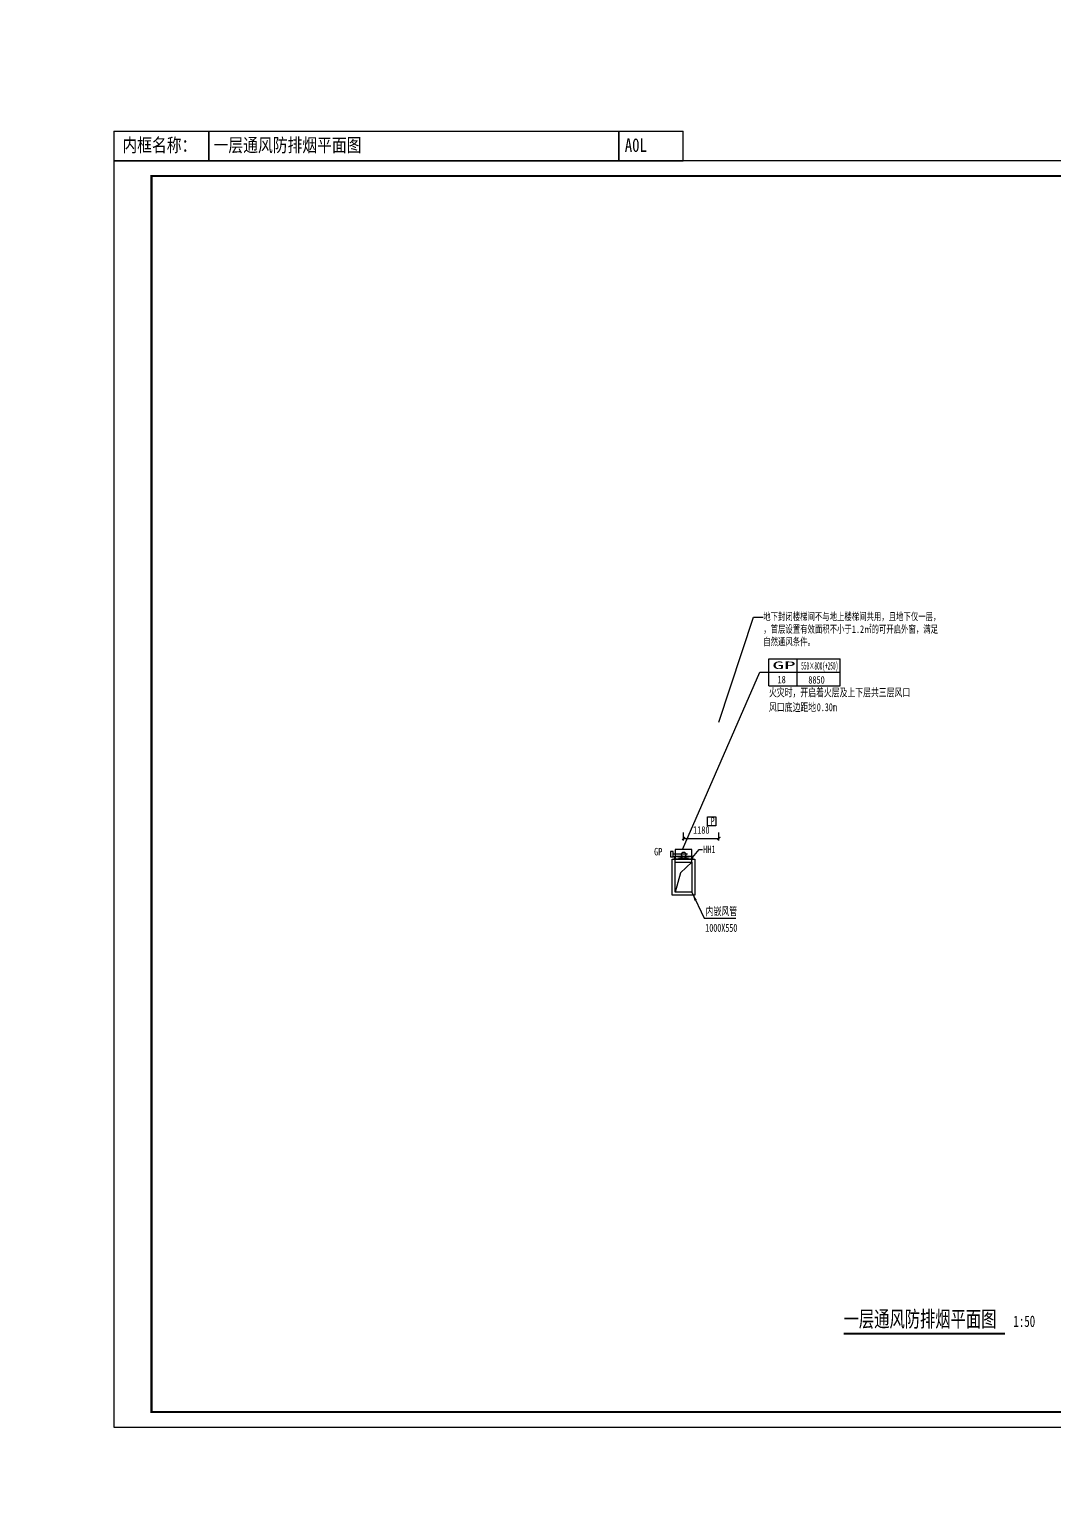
# Model space of a CAD drawing. Extents: x 3076 to 2381076, y 96010 to 1796010.
# Drawn here: x 370946 to 404993, y 670351 to 718981 of the extents above; entities that cross this region are included whole.
import ezdxf
from ezdxf import colors
from ezdxf.entities.mleader import LeaderData, LeaderLine
from ezdxf.enums import TextEntityAlignment as Align
from ezdxf.math import Vec2, Vec3

# ---------------------------------------------------------------- set-up
doc = ezdxf.new("R2010")
doc.units = 0
doc.header["$LTSCALE"] = 1000
doc.layers.get('0').update_dxf_attribs({"linetype": 'CONTINUOUS'})
for name, color, linetype in [('C-SHET-SHET', 7, 'CONTINUOUS'), ('DIM_SYMB', 3, 'CONTINUOUS'), ('H-DAPP-FDAMP', 161, 'CONTINUOUS'), ('H-DIMS', 7, 'CONTINUOUS'), ('H-DIMS-DUCT', 7, 'CONTINUOUS'), ('H-DIMS-FIRE', 7, 'CONTINUOUS'), ('H-DUCT-FIRE', 20, 'CONTINUOUS'), ('H-HOLE', 7, 'CONTINUOUS'), ('h-hole-dims', 7, 'CONTINUOUS'), ('TH_TEXT', 7, 'CONTINUOUS')]:
    doc.layers.add(name, color=color, linetype=linetype)
doc.layers.add('内框', color=8, linetype='CONTINUOUS', plot=False)
doc.styles.add('TH-STYLE1', font='', dxfattribs={"width": 0.7})
doc.styles.add('黑体', font='simhei.ttf')
doc.styles.get('TH-STYLE1').set_extended_font_data('SimSun')
doc.dimstyles.new('TH-DIM100', dxfattribs={"dimscale": 100, "dimtxt": 2.5, "dimasz": 1, "dimexe": 2, "dimexo": 3, "dimgap": 1.5, "dimtad": 1, "dimdec": 0, "dimrnd": 10, "dimdsep": 46, "dimtxsty": 'TH-STYLE1', "dimblk": 'ARCHTICK', "dimcen": 0, "dimclrd": 256, "dimclre": 256, "dimclrt": 256, "dimazin": 2, "dimtfac": 1, "dimtdec": 0, "dimtofl": 0, "dimtmove": 0, "dimatfit": 3, "dimfxl": 0.18, "dimtolj": 1, "dimtzin": 0, "dimlwd": -1, "dimlwe": -1, "dimarcsym": 0})

# ---------------------------------------------------------------- blocks, each defined once
blk = doc.blocks.new('THAPE_A0L_inner')
at = {"layer": '内框'}
for p, q in [((0, 860.8), (0, 841)), ((0, 860.8), (378, 860.8)), ((63, 841), (63, 860.8)), ((63, 860.8), (63, 841)), ((335.4, 841), (335.36, 860.8)), ((335.36, 860.8), (335.4, 841)), ((378, 841), (378, 860.8)), ((0, 841), (63, 841)), ((36, 841), (0, 841)), ((108, 841), (36, 841)), ((63, 841), (335.4, 841)), ((252, 841), (108, 841)), ((378, 841), (252, 841)), ((335.4, 841), (378, 841))]:
    blk.add_line(p, q, dxfattribs=at)
blk.add_lwpolyline([(0, 0), (1189, 0), (1189, 841), (0, 841)], close=True, dxfattribs=at)
at = {"layer": '内框', "const_width": 1.4}
blk.add_lwpolyline([(25, 831), (25, 10), (1179, 10), (1179, 831)], close=True, dxfattribs=at)
at = {"layer": '内框', "style": '黑体', "width": 0.8}
for s, p in [('内框名称：', (5.69, 846.97)), ('A0L', (339.29, 846.96))]:
    blk.add_text(s, height=9, dxfattribs=at).set_placement(p)
blk.add_attdef('内框名称', (66.25, 846.96), '', height=9, dxfattribs=at)
blk = doc.blocks.new('*U29')
blk.add_line((200, -160), (-75, -160))
at = {"color": 7}
blk.add_line((400, -160), (150, -160), dxfattribs=at)
for points in [[(0, -320), (550, -320), (550, 0), (0, 0)], [(-165, -250), (-75, -250), (-75, -70), (-165, -70)]]:
    blk.add_lwpolyline(points, close=True)
blk.add_circle((275, -160), 75)
at = {"style": 'TH-STYLE1', "width": 0.7}
blk.add_text('GP', height=250, dxfattribs=at).set_placement((-704, -199))
blk = doc.blocks.new('*U30')
at = {"layer": 'H-HOLE'}
for p, q in [((-500, 0), (100, 100)), ((-500, 100), (100, 0))]:
    blk.add_line(p, q, dxfattribs=at)
blk.add_lwpolyline([(-500, 0), (100, 0), (100, 100), (-500, 100)], close=True, dxfattribs=at)
blk = doc.blocks.new('_ArchTick')
at = {"color": 0, "linetype": 'ByBlock', "const_width": 0.4}
blk.add_lwpolyline([(-0.5, -0.5), (0.5, 0.5)], dxfattribs=at)
blk = doc.blocks.new('*U11')
for p, q in [((0, 0), (26.67, 0)), ((3, 4.51), (26.67, 4.51)), ((3, -4.51), (3, 4.51)), ((12.33, -4.51), (12.33, 4.51)), ((26.67, -4.51), (26.67, 4.51)), ((3, -4.51), (26.67, -4.51))]:
    blk.add_line(p, q)
at = {"style": 'TH-STYLE1'}
for tag, width, p, p2 in [('风口名称', 1.412473, (4.15, 1.09), (11.84, 1.09)), ('尺寸', 0.728677, (13.71, 0.9), (25.99, 0.9))]:
    blk.add_attdef(tag, text='', height=2.5, dxfattribs=dict(at, width=width)).set_placement(p, p2, align=Align.FIT)
at = {"style": 'TH-STYLE1', "width": 0.8}
for tag, p in [('数量', (7.22, -4.43)), ('风量', (18.79, -4.51))]:
    blk.add_attdef(tag, text='', height=2.5, dxfattribs=at).set_placement(p, align=Align.BOTTOM_CENTER)
blk = doc.blocks.new('*D38')
at = {"layer": 'H-DIMS', "transparency": 16777216}
for p, q in [((392670, 692045), (392670, 692313)), ((392670, 692113), (393845, 692113)), ((393845, 692045), (393845, 692313))]:
    blk.add_line(p, q, dxfattribs=at)
at = {"layer": 'H-DIMS', "transparency": 16777216, "xscale": 100, "yscale": 100, "zscale": 100, "rotation": 180}
blk.add_blockref('_ArchTick', (392670, 692113), dxfattribs=at)
at = {"layer": 'H-DIMS', "transparency": 16777216, "xscale": 100, "yscale": 100, "zscale": 100}
blk.add_blockref('_ArchTick', (393845, 692113), dxfattribs=at)
at = {"layer": 'H-DIMS', "transparency": 16777216, "insert": (393258, 692391), "char_height": 250, "attachment_point": 5, "style": 'TH-STYLE1'}
blk.add_mtext('\\A1;1180', dxfattribs=at)
blk = doc.blocks.new('201311_THAPE_A0L')
blk.add_lwpolyline([(0, 0), (1189, 0), (1189, 841), (0, 841)], close=True)
at = {"const_width": 1.4}
blk.add_lwpolyline([(25, 831), (25, 10), (1179, 10), (1179, 831)], close=True, dxfattribs=at)

msp = doc.modelspace()

# ---------------------------------------------------------------- linework, layer by layer
at = {"layer": 'DIM_SYMB', "const_width": 70}
msp.add_lwpolyline([(397982.8, 675668.7), (403341.2, 675668.7)], dxfattribs=at)
at = {"layer": 'H-DIMS', "color": 7}
for p, q in [((392945.5, 690324.9), (393350.2, 689460.1)), ((393350.2, 689460.1), (394406.7, 689460.1))]:
    msp.add_line(p, q, dxfattribs=at)
at = {"layer": 'H-DIMS'}
msp.add_lwpolyline([(393466.5, 692824.9), (393745.5, 692824.9), (393745.5, 692524.9), (393466.5, 692524.9)], close=True, dxfattribs=at)
at = {"layer": 'H-DIMS', "color": 7}
msp.add_lwpolyline([(392295.5, 691424.9), (393045.5, 691424.9), (393045.5, 690224.9), (392295.5, 690224.9)], close=True, dxfattribs=at)
msp.add_lwpolyline([(392945.5, 690324.9, 0, 80, 0), (393072.6, 690053.1, 0, 0, 0)], format="xyseb", dxfattribs=at)
at = {"layer": 'H-DUCT-FIRE'}
for p, q in [((392395.5, 691324.9), (392395.5, 691424.9)), ((392945.5, 691324.9), (392564.7, 690968.4)), ((392945.5, 691324.9), (392945.5, 691424.9)), ((392564.7, 690968.4), (392395.5, 690324.9))]:
    msp.add_line(p, q, dxfattribs=at)
msp.add_lwpolyline([(392395.5, 691324.9), (392945.5, 691324.9), (392945.5, 690324.9), (392395.5, 690324.9)], close=True, dxfattribs=at)
at = {"layer": '内框', "const_width": 0.1}
msp.add_lwpolyline([(371503.9, 911272.4), (437601, 911272.4), (437601, 813688.7), (373058.5, 813688.7), (373058.5, 774121.3), (437664.1, 774121.3), (437664.1, 670351.4), (370946.1, 670351.4), (370946.1, 911272.4), (371503.9, 911272.4)], dxfattribs=at)

# ---------------------------------------------------------------- block references
at = {"layer": 'C-SHET-SHET', "xscale": 50, "yscale": 50, "zscale": 50}
msp.add_blockref('201311_THAPE_A0L', (373753.2, 672562.5), dxfattribs=at)
at = {"layer": 'H-DAPP-FDAMP'}
msp.add_blockref('*U29', (392395.5, 691744.9), dxfattribs=at)
at = {"layer": 'H-DIMS-DUCT'}
ref = msp.add_blockref('*U11', (395205.8, 697628.4), dxfattribs=dict(at, xscale=100, yscale=100, zscale=100))
ref.add_attrib('风口名称', 'GP', dxfattribs={"layer": '0', "height": 250, "style": 'TH-STYLE1', "width": 1.521532}).set_placement((395621.1, 697737), (396390, 697737), align=Align.FIT)
ref.add_attrib('尺寸', '550×800(+250)', dxfattribs={"layer": '0', "height": 250, "style": 'TH-STYLE1', "width": 0.501022}).set_placement((396576.3, 697718.3), (397804.6, 697718.3), align=Align.FIT)
ref.add_attrib('数量', '18', dxfattribs={"layer": '0', "height": 250, "style": 'TH-STYLE1', "width": 0.8}).set_placement((395927.5, 697185.9), align=Align.BOTTOM_CENTER)
ref.add_attrib('风量', '8850', dxfattribs={"layer": '0', "height": 250, "style": 'TH-STYLE1', "width": 0.8}).set_placement((397084.4, 697177.1), align=Align.BOTTOM_CENTER)
at = {"layer": 'H-HOLE', "xscale": -1, "rotation": 180}
msp.add_blockref('*U30', (392870.5, 691524.9), dxfattribs=at)
at = {"layer": '内框', "xscale": 50, "yscale": 50, "zscale": 50}
msp.add_blockref('THAPE_A0L_inner', (373753.2, 672562.5), dxfattribs=at).add_auto_attribs({'内框名称': '一层通风防排烟平面图'})

# ---------------------------------------------------------------- texts
at = {"layer": 'DIM_SYMB', "color": 7, "style": 'TH-STYLE1', "width": 0.7}
for s, height, p in [('一层通风防排烟平面图', 531.65, (397982.8, 675888.5)), ('1:50', 379.75, (403621.2, 675888.5))]:
    msp.add_text(s, height=height, dxfattribs=at).set_placement(p)
at = {"layer": 'H-DIMS', "color": 7, "style": 'TH-STYLE1', "width": 0.7}
for s, height, p in [('P', 265.8, (393567.1, 692556.4)), ('内嵌风管', 265.82, (393405, 689560.2)), ('1000X550', 265.82, (393391.5, 689010))]:
    msp.add_text(s, height=height, dxfattribs=at).set_placement(p)
at = {"layer": 'h-hole-dims', "insert": (393320.5, 691624.9), "char_height": 250, "attachment_point": 7, "style": 'TH-STYLE1'}
msp.add_mtext('HH1', dxfattribs=at)
at = {"layer": 'TH_TEXT', "style": 'TH-STYLE1', "width": 0.7}
for s, height, p in [('火灾时，开启着火层及上下层共三层风口', 265.823, (395505.8, 696827.1)), ('风口底边距地', 265.82, (395505.8, 696337.1)), ('0.30m', 265.82, (397093.6, 696337.1))]:
    msp.add_text(s, height=height, dxfattribs=at).set_placement(p)

# ---------------------------------------------------------------- dimensions: what is measured, and where the dimension line sits
at = {"layer": 'H-DIMS'}
dim = msp.add_linear_dim(base=(393845.5, 692112.7), p1=(392670.5, 691744.9), p2=(393845.5, 691744.9), dimstyle='TH-DIM100', dxfattribs=at)
dim.commit()
dim.dimension.update_dxf_attribs({"geometry": '*D38', "text_midpoint": (393258, 692390.7)})

# ---------------------------------------------------------------- leaders
at = {"layer": 'H-DIMS-DUCT'}
msp.add_leader([(392636.3, 691738.8, 0), (395205.8, 697628.4)], dimstyle='TH-DIM100', override={"dimgap": 1.5, "dimtad": 0}, dxfattribs=at)
at = {"layer": 'H-DIMS-FIRE'}
ml = msp.add_multileader_mtext('Standard', dxfattribs=at)
ml.set_content('地下封闭楼梯间不与地上楼梯间共用，且地下仅一层，\\P，首层设置有效面积不小于1.2㎡的可开启外窗，满足\\P自然通风条件。', color=256, style='TH-STYLE1')
ml.set_leader_properties()
ml.build(insert=Vec2(0, 0))
ml.multileader.update_dxf_attribs({"text_right_attachment_type": 6, "dogleg_length": 4, "arrow_head_size": 1})
ctx = ml.context
ctx.base_point, ctx.char_height, ctx.arrow_head_size, ctx.plane_origin = Vec3(395313.5, 699459.3), 250, 1, Vec3(398810.5, 699360.2)
ctx.right_attachment = 6
notes = []
notes.append((ctx, [(1, (1, 1, 0), (394987, 699459.3), (1, 0), 326.6, [(0, [(393845.5, 695974.9)], 0, [])])]))
ctx.mtext.insert, ctx.mtext.flow_direction = Vec3(395315.5, 699604.5), 5
at = {"layer": 'h-hole-dims'}
msp.add_leader([(392970.5, 691474.9), (393193, 691740), (393293, 691740)], dimstyle='TH-DIM100', override={"dimgap": 1.5, "dimtad": 0}, dxfattribs=at)
for ctx, leaders in notes:
    for number, flags, end, landing, length, lines in leaders:
        leader = LeaderData()
        leader.index, (leader.has_last_leader_line, leader.has_dogleg_vector, leader.attachment_direction) = number, flags
        leader.last_leader_point, leader.dogleg_vector, leader.dogleg_length = Vec3(end), Vec3(landing), length
        for number, points, colour, breaks in lines:
            line = LeaderLine()
            line.index, line.vertices, line.color, line.breaks = number, Vec3.list(points), colors.encode_raw_color(colour), breaks
            leader.lines.append(line)
        ctx.leaders.append(leader)

doc.saveas('drawing.dxf')
